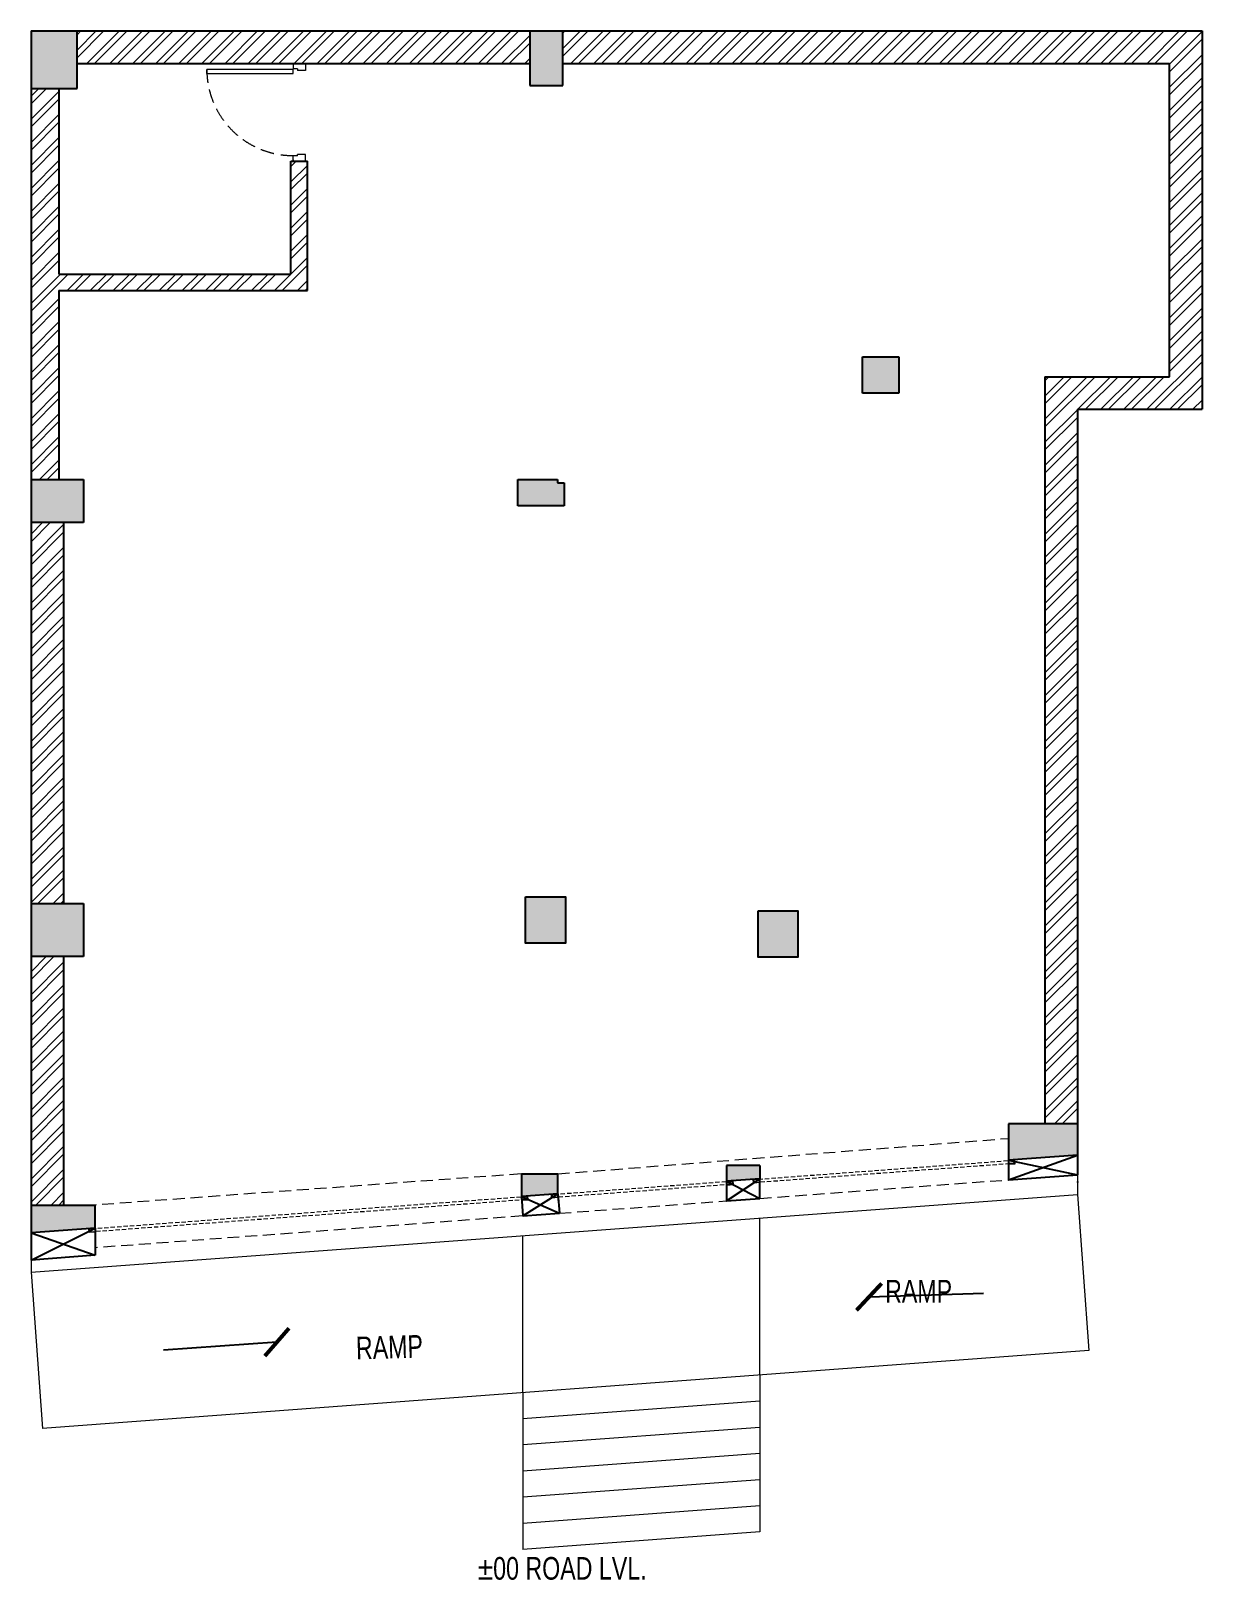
# Model space of a CAD drawing. Header units: feet. Extents: x -8106 to 866, y -1759 to 10114.
import ezdxf

# ---------------------------------------------------------------- set-up
doc = ezdxf.new("R2010")
doc.units = ezdxf.units.FT
doc.header["$LTSCALE"] = 33
doc.header["$MEASUREMENT"] = 0
for name, pattern in [('a_p6_plan_L18$0$HIDDEN', [0.375, 0.25, -0.125]), ('HIDDEN2', [4.7625, 3.175, -1.5875]), ('HIDDENX2', [0.75, 0.5, -0.25])]:
    doc.linetypes.add(name, pattern=pattern)
for name, color, linetype, lineweight in [('A-shutter', 8, 'Continuous', 18), ('A-WALL HATCH', 251, 'Continuous', 0), ('beam', 90, 'Continuous', 9), ('column hatch', 5, 'Continuous', 0), ('Door', 2, 'Continuous', 13), ('LENS-DOOR', 34, 'Continuous', 20), ('rolling shutter', 1, 'Continuous', 5), ('Steps', 4, 'Continuous', 9)]:
    doc.layers.add(name, color=color, linetype=linetype, lineweight=lineweight)
for name, color, linetype in [('A-WALL', 1, 'Continuous'), ('column', 10, 'Continuous'), ('EL4', 73, 'Continuous')]:
    doc.layers.add(name, color=color, linetype=linetype)
doc.styles.get("Standard").update_dxf_attribs({"font": 'GILC____.TTF'})
doc.dimstyles.new('Copy of ft and mm', dxfattribs={"dimtxt": 100, "dimasz": 50, "dimexe": 1.25, "dimexo": 0.625, "dimtad": 1, "dimdec": 0, "dimzin": 9, "dimdsep": 46, "dimtxsty": 'Standard', "dimblk": 'ARCHTICK', "dimcen": 2.5, "dimadec": 0, "dimazin": 0, "dimtfac": 1, "dimtdec": 0, "dimtmove": 0, "dimatfit": 3, "dimldrblk": 'ARCHTICK', "dimfxl": 1, "dimarcsym": 0})

# ---------------------------------------------------------------- blocks, each defined once
blk = doc.blocks.new('_ArchTick')
at = {"const_width": 0.15}
blk.add_lwpolyline([(-0.5, -0.5), (0.5, 0.5)], dxfattribs=at)
blk = doc.blocks.new('*U4')
at = {"layer": 'LENS-DOOR'}
for p, q in [((548122, 1779234), (548122, 1778574)), ((548122, 1779234), (548153, 1779234)), ((548153, 1778574), (548153, 1779234)), ((547448, 1778569), (547453, 1778569)), ((547448, 1778484), (547448, 1778569)), ((547448, 1778484), (547453, 1778484)), ((547453, 1778574), (547490, 1778574)), ((547453, 1778569), (547453, 1778574)), ((547453, 1778479), (547453, 1778484)), ((547490, 1778540), (547490, 1778574)), ((547490, 1778540), (547500, 1778540)), ((547500, 1778479), (547500, 1778540)), ((548122, 1778574), (548153, 1778574)), ((548145, 1778479), (548145, 1778540)), ((548156, 1778540), (548145, 1778540)), ((548192, 1778574), (548156, 1778574)), ((548156, 1778540), (548156, 1778574)), ((548192, 1778569), (548192, 1778574)), ((548197, 1778569), (548192, 1778569)), ((548192, 1778479), (548192, 1778484)), ((548197, 1778484), (548192, 1778484)), ((548197, 1778484), (548197, 1778569)), ((547453, 1778479), (547500, 1778479)), ((548192, 1778479), (548145, 1778479))]:
    blk.add_line(p, q, dxfattribs=at)
at = {"layer": 'LENS-DOOR', "color": 7, "linetype": 'HIDDEN2'}
blk.add_ellipse((548153, 1778574), major_axis=(-661, 0), ratio=1, start_param=-1.570791, end_param=0.051209, dxfattribs=at)
blk = doc.blocks.new('*U5')
at = {"layer": 'A-shutter', "color": 5, "ltscale": 10}
for points in [[(41041382, -1561539), (41041382, -1561544), (41041337, -1561544), (41041337, -1561564), (41041382, -1561564), (41041382, -1561569), (41041332, -1561569), (41041332, -1561539)], [(41043291, -1561539), (41043291, -1561544), (41043336, -1561544), (41043336, -1561564), (41043291, -1561564), (41043291, -1561569), (41043341, -1561569), (41043341, -1561539)]]:
    blk.add_lwpolyline(points, close=True, dxfattribs=at)
at = {"layer": 'A-shutter', "color": 5, "linetype": 'HIDDENX2', "ltscale": 2}
blk.add_lwpolyline([(41041337, -1561544), (41041337, -1561564), (41043336, -1561564), (41043336, -1561544)], close=True, dxfattribs=at)
blk = doc.blocks.new('*U6')
at = {"layer": 'A-shutter', "color": 5, "ltscale": 10}
for points in [[(41041995, -1561539), (41041995, -1561544), (41041950, -1561544), (41041950, -1561564), (41041995, -1561564), (41041995, -1561569), (41041945, -1561569), (41041945, -1561539)], [(41043291, -1561539), (41043291, -1561544), (41043336, -1561544), (41043336, -1561564), (41043291, -1561564), (41043291, -1561569), (41043341, -1561569), (41043341, -1561539)]]:
    blk.add_lwpolyline(points, close=True, dxfattribs=at)
at = {"layer": 'A-shutter', "color": 5, "linetype": 'HIDDENX2', "ltscale": 2}
blk.add_lwpolyline([(41041950, -1561544), (41041950, -1561564), (41043336, -1561564), (41043336, -1561544)], close=True, dxfattribs=at)
blk = doc.blocks.new('*U7')
at = {"layer": 'A-shutter', "color": 5, "ltscale": 10}
for points in [[(41040017, -1561539), (41040017, -1561544), (41039972, -1561544), (41039972, -1561564), (41040017, -1561564), (41040017, -1561569), (41039967, -1561569), (41039967, -1561539)], [(41043291, -1561539), (41043291, -1561544), (41043336, -1561544), (41043336, -1561564), (41043291, -1561564), (41043291, -1561569), (41043341, -1561569), (41043341, -1561539)]]:
    blk.add_lwpolyline(points, close=True, dxfattribs=at)
at = {"layer": 'A-shutter', "color": 5, "linetype": 'HIDDENX2', "ltscale": 2}
blk.add_lwpolyline([(41039972, -1561544), (41039972, -1561564), (41043336, -1561564), (41043336, -1561544)], close=True, dxfattribs=at)

msp = doc.modelspace()

# ---------------------------------------------------------------- hatches: boundary and pattern name
at = {"layer": 'A-WALL HATCH'}
h = msp.add_hatch(dxfattribs=at)
h.set_pattern_fill('ANSI32', color=256, scale=333)
h.set_pattern_definition([(45, (-3369284.06, 5461477.93), (-88.2999593, 88.2999593), []), (45, (-3369225.19, 5461477.93), (-88.2999593, 88.2999593), [])])
h.paths.add_polyline_path([(866, 10114), (-4032, 10114), (-4032, 9864), (-248, 9864), (616, 9864), (616, 7464), (-339, 7464), (-339, 1737), (-89, 1737), (-89, 7214), (866, 7214)])
h.paths.add_polyline_path([(-4285, 10114), (-7752, 10114), (-7752, 9864), (-6114, 9864), (-5987, 9864), (-4285, 9864)])
h.paths.add_polyline_path([(-7892, 8124), (-5987, 8124), (-5987, 9115), (-6114, 9115), (-6114, 8251), (-7892, 8251), (-7892, 9674), (-8106, 9674), (-8106, 6677), (-7892, 6677)])
h.paths.add_polyline_path([(-7856, 6347), (-8106, 6347), (-8106, 3426), (-7856, 3426)])
h.paths.add_polyline_path([(-7856, 3020), (-8106, 3020), (-8106, 1115), (-7856, 1115)])
at = {"layer": 'column hatch'}
h = msp.add_hatch(color=251, dxfattribs=at)
h.dxf.hatch_style = 1
h.paths.add_polyline_path([(-7752, 10114), (-8106, 10114), (-8106, 9674), (-7752, 9674)])
h.paths.add_polyline_path([(-4032, 10114), (-4285, 10114), (-4285, 9696), (-4032, 9696)])
h.paths.add_polyline_path([(-1456, 7617), (-1736, 7617), (-1736, 7337), (-1456, 7337)])
h.paths.add_polyline_path([(-4021, 6651), (-4072, 6651), (-4072, 6677), (-4377, 6677), (-4377, 6474), (-4021, 6474)])
h.paths.add_polyline_path([(-7704, 6677), (-8106, 6677), (-8106, 6347), (-7704, 6347)])
h.paths.add_polyline_path([(-7704, 3426), (-8106, 3426), (-8106, 3020), (-7704, 3020)])
h.paths.add_polyline_path([(-7615, 1115), (-8106, 1115), (-8106, 901), (-7615, 938)])
h.paths.add_polyline_path([(-4012, 3477), (-4317, 3477), (-4317, 3122), (-4012, 3122)])
h.paths.add_polyline_path([(-4070, 1354), (-4349, 1354), (-4349, 1181), (-4070, 1201)])
h.paths.add_polyline_path([(-2231, 3370), (-2536, 3370), (-2536, 3014), (-2231, 3014)])
h.paths.add_polyline_path([(-2523, 1418), (-2777, 1418), (-2777, 1298), (-2523, 1316)])
h.paths.add_polyline_path([(-89, 1737), (-618, 1737), (-618, 1458), (-89, 1498)])

# ---------------------------------------------------------------- linework, layer by layer
at = {"layer": 'A-WALL'}
for p, q in [((-8106, 10114), (-8106, 901)), ((-8106, 10114), (866, 10114)), ((866, 10114), (866, 7214)), ((-7752, 9864), (-6114, 9864)), ((-6114, 9864), (-5987, 9864)), ((-5987, 9864), (-4285, 9864)), ((-4032, 9864), (-248, 9864)), ((-248, 9864), (616, 9864)), ((616, 7464), (616, 9864)), ((-7892, 9674), (-7892, 8251)), ((-6114, 8251), (-6114, 9115)), ((-6114, 9115), (-5987, 9115)), ((-5987, 8124), (-5987, 9115)), ((-7892, 8251), (-6114, 8251)), ((-7892, 8124), (-5987, 8124)), ((-7892, 8124), (-7892, 6677)), ((-339, 7464), (-339, 1737)), ((-339, 7464), (616, 7464)), ((-89, 7214), (866, 7214)), ((-89, 7214), (-89, 1498)), ((-7856, 6347), (-7856, 3426)), ((-7856, 3020), (-7856, 1115)), ((-89, 1295), (-89, 1287))]:
    msp.add_line(p, q, dxfattribs=at)
at = {"layer": 'beam', "linetype": 'a_p6_plan_L18$0$HIDDEN', "lineweight": 5, "ltscale": 11}
for p, q in [((-2523, 1166), (-618, 1308)), ((-4058, 1052), (-2777, 1147))]:
    msp.add_line(p, q, dxfattribs=at)
for points in [[(-4070, 1354), (-618, 1626)], [(-4349, 1354), (-7615, 1115)], [(-4338, 1031), (-7615, 787)]]:
    msp.add_lwpolyline(points, dxfattribs=at)
at = {"layer": 'column'}
for p, q in [((-7752, 9674), (-7752, 10114)), ((-4285, 10114), (-4285, 9696)), ((-4032, 9696), (-4032, 10114)), ((-8106, 9674), (-7752, 9674)), ((-4285, 9696), (-4032, 9696)), ((-1736, 7337), (-1736, 7617)), ((-1736, 7617), (-1456, 7617)), ((-1456, 7617), (-1456, 7337)), ((-1456, 7337), (-1736, 7337)), ((-8106, 6677), (-7704, 6677)), ((-7704, 6677), (-7704, 6347)), ((-4377, 6474), (-4377, 6677)), ((-4377, 6677), (-4072, 6677)), ((-4072, 6677), (-4072, 6651)), ((-4072, 6651), (-4021, 6651)), ((-4021, 6651), (-4021, 6474)), ((-4021, 6474), (-4377, 6474)), ((-7704, 6347), (-8106, 6347)), ((-8106, 3426), (-7704, 3426)), ((-7704, 3426), (-7704, 3020)), ((-7704, 3020), (-8106, 3020)), ((-89, 1737), (-618, 1737)), ((-618, 1737), (-618, 1458)), ((-89, 1498), (-618, 1458)), ((-4349, 1354), (-4349, 1181)), ((-4349, 1354), (-4070, 1354)), ((-4070, 1201), (-4070, 1354)), ((-2523, 1418), (-2777, 1418)), ((-2777, 1418), (-2777, 1298)), ((-2523, 1316), (-2777, 1298)), ((-2523, 1418), (-2523, 1316)), ((-4070, 1201), (-4349, 1181)), ((-4070, 1201), (-4066, 1151)), ((-8106, 1115), (-7615, 1115)), ((-7615, 938), (-7615, 1115)), ((-7615, 938), (-8106, 901))]:
    msp.add_line(p, q, dxfattribs=at)
for points in [[(-4317, 3477), (-4012, 3477), (-4012, 3122), (-4317, 3122)], [(-2536, 3370), (-2231, 3370), (-2231, 3014), (-2536, 3014)]]:
    msp.add_lwpolyline(points, close=True, dxfattribs=at)
at = {"layer": 'EL4'}
for p, q in [((-618, 1308), (-89, 1498)), ((-618, 1458), (-618, 1308)), ((-618, 1458), (-89, 1347)), ((-89, 1498), (-89, 1347)), ((-2777, 1147), (-2523, 1316)), ((-2523, 1166), (-2523, 1316)), ((-618, 1308), (-89, 1347)), ((-4338, 1031), (-4070, 1201)), ((-4070, 1201), (-4058, 1052)), ((-2777, 1298), (-2777, 1147)), ((-2777, 1298), (-2523, 1166)), ((-4349, 1181), (-4345, 1131)), ((-4349, 1181), (-4338, 1031)), ((-4349, 1181), (-4058, 1052)), ((-2777, 1147), (-2523, 1166)), ((-4338, 1031), (-4058, 1052)), ((-8106, 693), (-7615, 938)), ((-8106, 901), (-8106, 693)), ((-8106, 901), (-7615, 730)), ((-7615, 938), (-7615, 730)), ((-7615, 730), (-8106, 693))]:
    msp.add_line(p, q, dxfattribs=at)
at = {"layer": 'Steps'}
for p, q in [((-89, 1347), (-89, 1197)), ((-8106, 600), (-89, 1197)), ((-89, 1197), (0, 0)), ((-2523, -188), (-2523, 1016)), ((-4338, -323), (-4338, 881)), ((-8106, 693), (-8106, 600)), ((-8106, 600), (-8017, -597)), ((0, 0), (-8017, -597)), ((-2523, -188), (-2523, -1391)), ((-4338, -323), (-4338, -1526)), ((-2523, -388), (-4338, -523)), ((-2523, -589), (-4338, -724)), ((-2523, -789), (-4338, -924)), ((-2523, -990), (-4338, -1125)), ((-2523, -1191), (-4338, -1326)), ((-2523, -1391), (-4338, -1526))]:
    msp.add_line(p, q, dxfattribs=at)

# ---------------------------------------------------------------- block references
at = {"layer": 'Door', "rotation": 89.99999999999991}
msp.add_blockref('*U4', (1772476, -538333), dxfattribs=at)
at = {"layer": 'rolling shutter', "color": 2, "rotation": 4.255545737410363}
for name, p in [('*U5', (-41046628, -1486926)), ('*U6', (-41048786, -1487086)), ('*U7', (-41050358, -1487203))]:
    msp.add_blockref(name, p, dxfattribs=at)

# ---------------------------------------------------------------- texts
at = {"layer": 'Steps', "char_height": 173.38, "attachment_point": 1}
for s, insert in [('{\\W8.5583;   }RAMP', (-2831, 541)), ('{\\W6.98205;   }±00 ROAD LVL.', (-5719, -1583))]:
    msp.add_mtext_dynamic_manual_height_columns(s, width=4792.62, gutter_width=867, heights=[0], dxfattribs=dict(at, insert=insert))
at = {"layer": 'Steps', "insert": (-5106, 120), "char_height": 173.4, "attachment_point": 3, "rotation": 1.741}
msp.add_mtext_dynamic_manual_height_columns('RAMP', width=4792.62, gutter_width=867, heights=[0], dxfattribs=at)

# ---------------------------------------------------------------- leaders
at = {"layer": 'Steps'}
for points in [[(-1685, 411), (-808, 440)], [(-6222, 64), (-7090, 3)]]:
    msp.add_leader(points, dimstyle='Copy of ft and mm', override={"dimasz": 200, "dimtad": 0}, dxfattribs=at)

doc.saveas('drawing.dxf')
